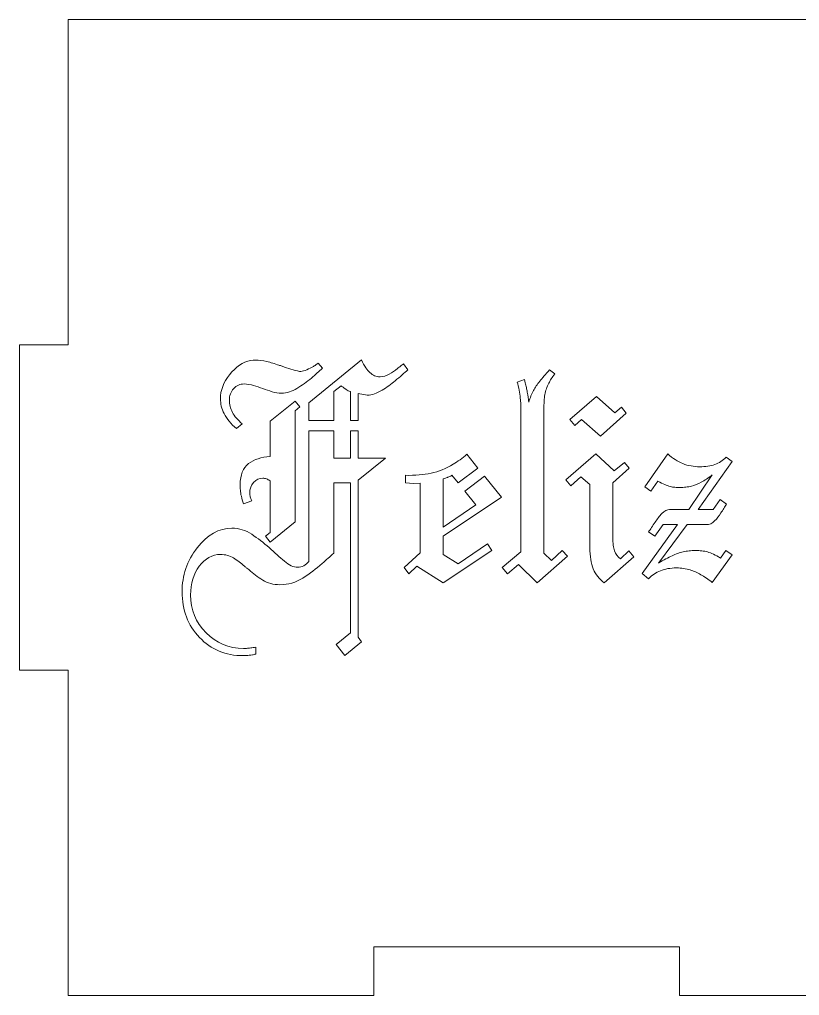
# Model space of a CAD drawing. Header units: millimetres. Extents: x -1990 to 1990, y -412 to 412.
# Drawn here: x -1879.9 to -1831.9, y -253.7 to -193.7 of the extents above; entities that cross this region are included whole.
import ezdxf

# ---------------------------------------------------------------- set-up
doc = ezdxf.new("R2010")
doc.units = ezdxf.units.MM
doc.header["$MEASUREMENT"] = 0
doc.layers.add('Camada 1', color=7, linetype='Continuous')

msp = doc.modelspace()

# ---------------------------------------------------------------- linework, layer by layer
at = {"layer": 'Camada 1', "color": 250, "lineweight": 9}
for points, knots in [([(-1779.8838, -253.6808), (-1779.8838, -253.6808), (-1779.8838, -233.6808), (-1779.8838, -233.6808), (-1779.8838, -233.6808), (-1779.8838, -233.6808), (-1782.8838, -233.6808), (-1782.8838, -233.6808), (-1782.8838, -233.6808), (-1782.8838, -233.6808), (-1782.8838, -213.6808), (-1782.8838, -213.6808), (-1782.8838, -213.6808), (-1782.8838, -213.6808), (-1779.8838, -213.6808), (-1779.8838, -213.6808), (-1779.8838, -213.6808), (-1779.8838, -213.6808), (-1779.8838, -193.6808), (-1779.8838, -193.6808), (-1779.8838, -193.6808), (-1779.8838, -193.6808), (-1876.8838, -193.6808), (-1876.8838, -193.6808), (-1876.8838, -193.6808), (-1876.8838, -193.6808), (-1876.8838, -213.6808), (-1876.8838, -213.6808), (-1876.8838, -213.6808), (-1876.8838, -213.6808), (-1879.8838, -213.6808), (-1879.8838, -213.6808), (-1879.8838, -213.6808), (-1879.8838, -213.6808), (-1879.8838, -233.6808), (-1879.8838, -233.6808), (-1879.8838, -233.6808), (-1879.8838, -233.6808), (-1876.8838, -233.6808), (-1876.8838, -233.6808), (-1876.8838, -233.6808), (-1876.8838, -233.6808), (-1876.8838, -253.6808), (-1876.8838, -253.6808), (-1876.8838, -253.6808), (-1876.8838, -253.6808), (-1858.0838, -253.6808), (-1858.0838, -253.6808), (-1858.0838, -253.6808), (-1858.0838, -253.6808), (-1858.0838, -250.6808), (-1858.0838, -250.6808), (-1858.0838, -250.6808), (-1858.0838, -250.6808), (-1839.2838, -250.6808), (-1839.2838, -250.6808), (-1839.2838, -250.6808), (-1839.2838, -250.6808), (-1839.2838, -253.6808), (-1839.2838, -253.6808), (-1839.2838, -253.6808), (-1839.2838, -253.6808), (-1820.4838, -253.6808), (-1820.4838, -253.6808), (-1820.4838, -253.6808), (-1820.4838, -253.6808), (-1820.4838, -250.6808), (-1820.4838, -250.6808), (-1820.4838, -250.6808), (-1820.4838, -250.6808), (-1801.6838, -250.6808), (-1801.6838, -250.6808), (-1801.6838, -250.6808), (-1801.6838, -250.6808), (-1801.6838, -253.6808), (-1801.6838, -253.6808), (-1801.6838, -253.6808), (-1801.6838, -253.6808), (-1779.8838, -253.6808), (-1779.8838, -253.6808)], [0, 0, 0, 0, 0.047619, 0.047619, 0.047619, 0.047619, 0.0952381, 0.0952381, 0.0952381, 0.0952381, 0.1428571, 0.1428571, 0.1428571, 0.1428571, 0.1904762, 0.1904762, 0.1904762, 0.1904762, 0.2380952, 0.2380952, 0.2380952, 0.2380952, 0.2857143, 0.2857143, 0.2857143, 0.2857143, 0.3333333, 0.3333333, 0.3333333, 0.3333333, 0.3809524, 0.3809524, 0.3809524, 0.3809524, 0.4285714, 0.4285714, 0.4285714, 0.4285714, 0.4761905, 0.4761905, 0.4761905, 0.4761905, 0.5238095, 0.5238095, 0.5238095, 0.5238095, 0.5714286, 0.5714286, 0.5714286, 0.5714286, 0.6190476, 0.6190476, 0.6190476, 0.6190476, 0.6666667, 0.6666667, 0.6666667, 0.6666667, 0.7142857, 0.7142857, 0.7142857, 0.7142857, 0.7619048, 0.7619048, 0.7619048, 0.7619048, 0.8095238, 0.8095238, 0.8095238, 0.8095238, 0.8571429, 0.8571429, 0.8571429, 0.8571429, 0.9047619, 0.9047619, 0.9047619, 0.9047619, 1, 1, 1, 1]), ([(-1866.5314, -218.834), (-1866.7064, -218.6859), (-1866.8579, -218.5344), (-1866.9858, -218.3796), (-1866.9858, -218.3796), (-1867.1136, -218.2249), (-1867.218, -218.0666), (-1867.2987, -217.9051), (-1867.2987, -217.9051), (-1867.3795, -217.7569), (-1867.4367, -217.6055), (-1867.4704, -217.4506), (-1867.4704, -217.4506), (-1867.504, -217.2959), (-1867.5209, -217.1377), (-1867.5209, -216.9761), (-1867.5209, -216.9761), (-1867.5209, -216.9491), (-1867.5209, -216.9222), (-1867.5209, -216.8954), (-1867.5209, -216.8954), (-1867.5209, -216.8683), (-1867.5209, -216.8414), (-1867.5209, -216.8146), (-1867.5209, -216.8146), (-1867.467, -216.2894), (-1867.2347, -215.8014), (-1866.8241, -215.3504), (-1866.8241, -215.3504), (-1866.4135, -214.8994), (-1865.9726, -214.6536), (-1865.5014, -214.6132), (-1865.5014, -214.6132), (-1865.4744, -214.6132), (-1865.451, -214.6132), (-1865.4308, -214.6132), (-1865.4308, -214.6132), (-1865.4106, -214.6132), (-1865.3936, -214.6132), (-1865.3802, -214.6132), (-1865.3802, -214.6132), (-1865.1513, -214.6132), (-1864.9158, -214.6436), (-1864.6735, -214.7042), (-1864.6735, -214.7042), (-1864.431, -214.7648), (-1864.1821, -214.8422), (-1863.9262, -214.9363), (-1863.9262, -214.9363), (-1863.8993, -214.9363), (-1863.869, -214.9431), (-1863.8354, -214.9566), (-1863.8354, -214.9566), (-1863.8017, -214.9701), (-1863.7647, -214.9835), (-1863.7243, -214.9969), (-1863.7243, -214.9969), (-1863.5493, -215.0643), (-1863.3708, -215.1249), (-1863.189, -215.1788), (-1863.189, -215.1788), (-1863.0073, -215.2326), (-1862.829, -215.2797), (-1862.6538, -215.3201), (-1862.6538, -215.3201), (-1862.5596, -215.3201), (-1862.4453, -215.2966), (-1862.3105, -215.2494), (-1862.3105, -215.2494), (-1862.176, -215.2022), (-1862.0346, -215.1384), (-1861.8865, -215.0577), (-1861.8865, -215.0577), (-1861.8327, -215.0306), (-1861.7721, -214.9937), (-1861.7047, -214.9465), (-1861.7047, -214.9465), (-1861.6374, -214.8994), (-1861.5769, -214.8556), (-1861.523, -214.8152), (-1861.523, -214.8152), (-1861.523, -214.8152), (-1861.2403, -215.1182), (-1861.2403, -215.1182), (-1861.2403, -215.1182), (-1861.348, -215.2124), (-1861.459, -215.31), (-1861.5735, -215.411), (-1861.5735, -215.411), (-1861.688, -215.5119), (-1861.8057, -215.6163), (-1861.9269, -215.724), (-1861.9269, -215.724), (-1862.2096, -215.9529), (-1862.5059, -216.1649), (-1862.8155, -216.3601), (-1862.8155, -216.3601), (-1863.1251, -216.5553), (-1863.4415, -216.6529), (-1863.7647, -216.6529), (-1863.7647, -216.6529), (-1863.9666, -216.6529), (-1864.1619, -216.6226), (-1864.3503, -216.5621), (-1864.3503, -216.5621), (-1864.5387, -216.5015), (-1864.7272, -216.4376), (-1864.9158, -216.3702), (-1864.9158, -216.3702), (-1865.1043, -216.303), (-1865.2927, -216.239), (-1865.4812, -216.1784), (-1865.4812, -216.1784), (-1865.6697, -216.1178), (-1865.8649, -216.0875), (-1866.0668, -216.0875), (-1866.0668, -216.0875), (-1866.3226, -216.0875), (-1866.5381, -216.185), (-1866.7131, -216.3804), (-1866.7131, -216.3804), (-1866.8881, -216.5755), (-1866.9756, -216.8078), (-1866.9756, -217.0771), (-1866.9756, -217.0771), (-1866.9756, -217.3464), (-1866.9117, -217.5988), (-1866.7838, -217.8344), (-1866.7838, -217.8344), (-1866.6559, -218.07), (-1866.4573, -218.3022), (-1866.1881, -218.5311), (-1866.1881, -218.5311), (-1866.1881, -218.5311), (-1866.5314, -218.834), (-1866.5314, -218.834)], [0, 0, 0, 0, 0.0285714, 0.0285714, 0.0285714, 0.0285714, 0.0571429, 0.0571429, 0.0571429, 0.0571429, 0.0857143, 0.0857143, 0.0857143, 0.0857143, 0.1142857, 0.1142857, 0.1142857, 0.1142857, 0.1428571, 0.1428571, 0.1428571, 0.1428571, 0.1714286, 0.1714286, 0.1714286, 0.1714286, 0.2, 0.2, 0.2, 0.2, 0.2285714, 0.2285714, 0.2285714, 0.2285714, 0.2571429, 0.2571429, 0.2571429, 0.2571429, 0.2857143, 0.2857143, 0.2857143, 0.2857143, 0.3142857, 0.3142857, 0.3142857, 0.3142857, 0.3428571, 0.3428571, 0.3428571, 0.3428571, 0.3714286, 0.3714286, 0.3714286, 0.3714286, 0.4, 0.4, 0.4, 0.4, 0.4285714, 0.4285714, 0.4285714, 0.4285714, 0.4571429, 0.4571429, 0.4571429, 0.4571429, 0.4857143, 0.4857143, 0.4857143, 0.4857143, 0.5142857, 0.5142857, 0.5142857, 0.5142857, 0.5428571, 0.5428571, 0.5428571, 0.5428571, 0.5714286, 0.5714286, 0.5714286, 0.5714286, 0.6, 0.6, 0.6, 0.6, 0.6285714, 0.6285714, 0.6285714, 0.6285714, 0.6571429, 0.6571429, 0.6571429, 0.6571429, 0.6857143, 0.6857143, 0.6857143, 0.6857143, 0.7142857, 0.7142857, 0.7142857, 0.7142857, 0.7428571, 0.7428571, 0.7428571, 0.7428571, 0.7714286, 0.7714286, 0.7714286, 0.7714286, 0.8, 0.8, 0.8, 0.8, 0.8285714, 0.8285714, 0.8285714, 0.8285714, 0.8571429, 0.8571429, 0.8571429, 0.8571429, 0.8857143, 0.8857143, 0.8857143, 0.8857143, 0.9142857, 0.9142857, 0.9142857, 0.9142857, 0.9428571, 0.9428571, 0.9428571, 0.9428571, 1, 1, 1, 1]), ([(-1862.0885, -218.3331), (-1862.0885, -218.3331), (-1862.0885, -217.2387), (-1862.0885, -217.2387), (-1862.0885, -217.2387), (-1862.0885, -217.2387), (-1858.8573, -214.5931), (-1858.8573, -214.5931), (-1858.8573, -214.5931), (-1858.763, -214.795), (-1858.6721, -214.96), (-1858.5847, -215.0879), (-1858.5847, -215.0879), (-1858.4971, -215.2158), (-1858.413, -215.3134), (-1858.3322, -215.3807), (-1858.3322, -215.3807), (-1858.2379, -215.475), (-1858.1403, -215.5423), (-1858.0393, -215.5826), (-1858.0393, -215.5826), (-1857.9383, -215.623), (-1857.8274, -215.6432), (-1857.706, -215.6432), (-1857.706, -215.6432), (-1857.5041, -215.6432), (-1857.3158, -215.5894), (-1857.1407, -215.4817), (-1857.1407, -215.4817), (-1856.9657, -215.374), (-1856.7973, -215.2595), (-1856.6358, -215.1384), (-1856.6358, -215.1384), (-1856.5685, -215.0845), (-1856.5045, -215.0341), (-1856.4439, -214.9869), (-1856.4439, -214.9869), (-1856.3834, -214.9397), (-1856.3262, -214.896), (-1856.2723, -214.8556), (-1856.2723, -214.8556), (-1856.2723, -214.8556), (-1855.9895, -215.2192), (-1855.9895, -215.2192), (-1855.9895, -215.2192), (-1856.0972, -215.3134), (-1856.2184, -215.4177), (-1856.3531, -215.5321), (-1856.3531, -215.5321), (-1856.4877, -215.6466), (-1856.6291, -215.7644), (-1856.7771, -215.8856), (-1856.7771, -215.8856), (-1856.8984, -215.9933), (-1857.0297, -216.0976), (-1857.171, -216.1986), (-1857.171, -216.1986), (-1857.3124, -216.2996), (-1857.4503, -216.3904), (-1857.5849, -216.4712), (-1857.5849, -216.4712), (-1857.7466, -216.5655), (-1857.9014, -216.6395), (-1858.0495, -216.6933), (-1858.0495, -216.6933), (-1858.1974, -216.7472), (-1858.3456, -216.7742), (-1858.4937, -216.7742), (-1858.4937, -216.7742), (-1858.4937, -216.7742), (-1859.0592, -216.6731), (-1859.0592, -216.6731), (-1859.0592, -216.6731), (-1859.0592, -216.6731), (-1859.0592, -218.3331), (-1859.0592, -218.3331), (-1859.0592, -218.3331), (-1859.0592, -218.3331), (-1859.5237, -218.3331), (-1859.5237, -218.3331), (-1859.5237, -218.3331), (-1859.5237, -218.3331), (-1859.5237, -216.5519), (-1859.5237, -216.5519), (-1859.5237, -216.5519), (-1859.5775, -216.5385), (-1859.6247, -216.5217), (-1859.6651, -216.5015), (-1859.6651, -216.5015), (-1859.7055, -216.4813), (-1859.7459, -216.4577), (-1859.7862, -216.4308), (-1859.7862, -216.4308), (-1859.7997, -216.4173), (-1859.8099, -216.4072), (-1859.8165, -216.4005), (-1859.8165, -216.4005), (-1859.8233, -216.3938), (-1859.8333, -216.3904), (-1859.8468, -216.3904), (-1859.8468, -216.3904), (-1859.8872, -216.3635), (-1859.9242, -216.3366), (-1859.9578, -216.3096), (-1859.9578, -216.3096), (-1859.9916, -216.2828), (-1860.0354, -216.249), (-1860.0892, -216.2086), (-1860.0892, -216.2086), (-1860.0892, -216.2086), (-1860.5536, -216.5519), (-1860.5536, -216.5519), (-1860.5536, -216.5519), (-1860.5536, -216.5519), (-1860.5536, -218.3331), (-1860.5536, -218.3331), (-1860.5536, -218.3331), (-1860.5536, -218.3331), (-1862.0885, -218.3331), (-1862.0885, -218.3331)], [0, 0, 0, 0, 0.0322581, 0.0322581, 0.0322581, 0.0322581, 0.0645161, 0.0645161, 0.0645161, 0.0645161, 0.0967742, 0.0967742, 0.0967742, 0.0967742, 0.1290323, 0.1290323, 0.1290323, 0.1290323, 0.1612903, 0.1612903, 0.1612903, 0.1612903, 0.1935484, 0.1935484, 0.1935484, 0.1935484, 0.2258065, 0.2258065, 0.2258065, 0.2258065, 0.2580645, 0.2580645, 0.2580645, 0.2580645, 0.2903226, 0.2903226, 0.2903226, 0.2903226, 0.3225806, 0.3225806, 0.3225806, 0.3225806, 0.3548387, 0.3548387, 0.3548387, 0.3548387, 0.3870968, 0.3870968, 0.3870968, 0.3870968, 0.4193548, 0.4193548, 0.4193548, 0.4193548, 0.4516129, 0.4516129, 0.4516129, 0.4516129, 0.483871, 0.483871, 0.483871, 0.483871, 0.516129, 0.516129, 0.516129, 0.516129, 0.5483871, 0.5483871, 0.5483871, 0.5483871, 0.5806452, 0.5806452, 0.5806452, 0.5806452, 0.6129032, 0.6129032, 0.6129032, 0.6129032, 0.6451613, 0.6451613, 0.6451613, 0.6451613, 0.6774194, 0.6774194, 0.6774194, 0.6774194, 0.7096774, 0.7096774, 0.7096774, 0.7096774, 0.7419355, 0.7419355, 0.7419355, 0.7419355, 0.7741935, 0.7741935, 0.7741935, 0.7741935, 0.8064516, 0.8064516, 0.8064516, 0.8064516, 0.8387097, 0.8387097, 0.8387097, 0.8387097, 0.8709677, 0.8709677, 0.8709677, 0.8709677, 0.9032258, 0.9032258, 0.9032258, 0.9032258, 0.9354839, 0.9354839, 0.9354839, 0.9354839, 1, 1, 1, 1]), ([(-1849.8705, -227.7602), (-1849.8705, -227.7602), (-1850.1936, -227.3765), (-1850.1936, -227.3765), (-1850.1936, -227.3765), (-1850.1936, -227.3765), (-1849.0425, -226.4071), (-1849.0425, -226.4071), (-1849.0425, -226.4071), (-1849.0425, -226.4071), (-1849.0425, -217.4607), (-1849.0425, -217.4607), (-1849.0425, -217.4607), (-1849.0425, -217.3935), (-1849.0459, -217.3161), (-1849.0526, -217.2285), (-1849.0526, -217.2285), (-1849.0594, -217.1411), (-1849.0694, -217.0569), (-1849.0828, -216.9761), (-1849.0828, -216.9761), (-1849.0963, -216.8011), (-1849.12, -216.6295), (-1849.1535, -216.4611), (-1849.1535, -216.4611), (-1849.1872, -216.2928), (-1849.2243, -216.1279), (-1849.2647, -215.9664), (-1849.2647, -215.9664), (-1849.2647, -215.9664), (-1848.8203, -215.8048), (-1848.8203, -215.8048), (-1848.8203, -215.8048), (-1848.7935, -215.9529), (-1848.7665, -216.0741), (-1848.7395, -216.1683), (-1848.7395, -216.1683), (-1848.7127, -216.2626), (-1848.6925, -216.3567), (-1848.6789, -216.4509), (-1848.6789, -216.4509), (-1848.6655, -216.4914), (-1848.6553, -216.5385), (-1848.6487, -216.5923), (-1848.6487, -216.5923), (-1848.642, -216.6463), (-1848.6319, -216.7001), (-1848.6184, -216.754), (-1848.6184, -216.754), (-1848.605, -216.8212), (-1848.5948, -216.8886), (-1848.5881, -216.9559), (-1848.5881, -216.9559), (-1848.5813, -217.0231), (-1848.5712, -217.1039), (-1848.5578, -217.1983), (-1848.5578, -217.1983), (-1848.5174, -217.0635), (-1848.4736, -216.939), (-1848.4266, -216.8246), (-1848.4266, -216.8246), (-1848.3794, -216.7102), (-1848.3289, -216.5991), (-1848.2751, -216.4914), (-1848.2751, -216.4914), (-1848.1673, -216.303), (-1848.0362, -216.111), (-1847.8812, -215.9159), (-1847.8812, -215.9159), (-1847.7265, -215.7207), (-1847.528, -215.4883), (-1847.2855, -215.2192), (-1847.2855, -215.2192), (-1847.2855, -215.2192), (-1846.9624, -215.4615), (-1846.9624, -215.4615), (-1846.9624, -215.4615), (-1847.0432, -215.5691), (-1847.1139, -215.6702), (-1847.1744, -215.7644), (-1847.1744, -215.7644), (-1847.235, -215.8586), (-1847.2855, -215.9529), (-1847.3258, -216.0471), (-1847.3258, -216.0471), (-1847.447, -216.2626), (-1847.528, -216.4914), (-1847.5683, -216.7338), (-1847.5683, -216.7338), (-1847.6087, -216.9761), (-1847.6289, -217.279), (-1847.6289, -217.6426), (-1847.6289, -217.6426), (-1847.6289, -217.6426), (-1847.6289, -226.4879), (-1847.6289, -226.4879), (-1847.6289, -226.4879), (-1847.6289, -226.4879), (-1847.1643, -226.9322), (-1847.1643, -226.9322), (-1847.1643, -226.9322), (-1847.1643, -226.9322), (-1846.4979, -226.3263), (-1846.4979, -226.3263), (-1846.4979, -226.3263), (-1846.4979, -226.3263), (-1846.1749, -226.6696), (-1846.1749, -226.6696), (-1846.1749, -226.6696), (-1846.1749, -226.6696), (-1848.0328, -228.3054), (-1848.0328, -228.3054), (-1848.0328, -228.3054), (-1848.0328, -228.3054), (-1849.184, -227.1947), (-1849.184, -227.1947), (-1849.184, -227.1947), (-1849.184, -227.1947), (-1849.8705, -227.7602), (-1849.8705, -227.7602)], [0, 0, 0, 0, 0.0322581, 0.0322581, 0.0322581, 0.0322581, 0.0645161, 0.0645161, 0.0645161, 0.0645161, 0.0967742, 0.0967742, 0.0967742, 0.0967742, 0.1290323, 0.1290323, 0.1290323, 0.1290323, 0.1612903, 0.1612903, 0.1612903, 0.1612903, 0.1935484, 0.1935484, 0.1935484, 0.1935484, 0.2258065, 0.2258065, 0.2258065, 0.2258065, 0.2580645, 0.2580645, 0.2580645, 0.2580645, 0.2903226, 0.2903226, 0.2903226, 0.2903226, 0.3225806, 0.3225806, 0.3225806, 0.3225806, 0.3548387, 0.3548387, 0.3548387, 0.3548387, 0.3870968, 0.3870968, 0.3870968, 0.3870968, 0.4193548, 0.4193548, 0.4193548, 0.4193548, 0.4516129, 0.4516129, 0.4516129, 0.4516129, 0.483871, 0.483871, 0.483871, 0.483871, 0.516129, 0.516129, 0.516129, 0.516129, 0.5483871, 0.5483871, 0.5483871, 0.5483871, 0.5806452, 0.5806452, 0.5806452, 0.5806452, 0.6129032, 0.6129032, 0.6129032, 0.6129032, 0.6451613, 0.6451613, 0.6451613, 0.6451613, 0.6774194, 0.6774194, 0.6774194, 0.6774194, 0.7096774, 0.7096774, 0.7096774, 0.7096774, 0.7419355, 0.7419355, 0.7419355, 0.7419355, 0.7741935, 0.7741935, 0.7741935, 0.7741935, 0.8064516, 0.8064516, 0.8064516, 0.8064516, 0.8387097, 0.8387097, 0.8387097, 0.8387097, 0.8709677, 0.8709677, 0.8709677, 0.8709677, 0.9032258, 0.9032258, 0.9032258, 0.9032258, 0.9354839, 0.9354839, 0.9354839, 0.9354839, 1, 1, 1, 1]), ([(-1864.7543, -225.4378), (-1864.7543, -225.4378), (-1864.4715, -225.2157), (-1864.4715, -225.2157), (-1864.4715, -225.2157), (-1864.4715, -225.2157), (-1864.4715, -222.0451), (-1864.4715, -222.0451), (-1864.4715, -222.0451), (-1864.5119, -222.0181), (-1864.5489, -221.9945), (-1864.5825, -221.9743), (-1864.5825, -221.9743), (-1864.6161, -221.9541), (-1864.6533, -221.9373), (-1864.6937, -221.9239), (-1864.6937, -221.9239), (-1864.734, -221.9103), (-1864.771, -221.9003), (-1864.8046, -221.8935), (-1864.8046, -221.8935), (-1864.8384, -221.8868), (-1864.8754, -221.8835), (-1864.9158, -221.8835), (-1864.9158, -221.8835), (-1865.1311, -221.8835), (-1865.3196, -221.9709), (-1865.4812, -222.146), (-1865.4812, -222.146), (-1865.6427, -222.321), (-1865.7235, -222.5365), (-1865.7235, -222.7923), (-1865.7235, -222.7923), (-1865.7235, -222.8192), (-1865.7235, -222.8461), (-1865.7235, -222.873), (-1865.7235, -222.873), (-1865.7235, -222.8999), (-1865.7169, -222.927), (-1865.7033, -222.9538), (-1865.7033, -222.9538), (-1865.7033, -222.9942), (-1865.6933, -223.0413), (-1865.6731, -223.0952), (-1865.6731, -223.0952), (-1865.6529, -223.149), (-1865.6293, -223.2096), (-1865.6024, -223.2769), (-1865.6024, -223.2769), (-1865.6024, -223.2769), (-1866.1072, -223.4587), (-1866.1072, -223.4587), (-1866.1072, -223.4587), (-1866.1611, -223.2837), (-1866.2049, -223.1289), (-1866.2386, -222.9942), (-1866.2386, -222.9942), (-1866.2722, -222.8596), (-1866.2891, -222.7317), (-1866.2891, -222.6105), (-1866.2891, -222.6105), (-1866.3025, -222.5567), (-1866.3093, -222.5027), (-1866.3093, -222.4489), (-1866.3093, -222.4489), (-1866.3093, -222.3951), (-1866.3093, -222.3412), (-1866.3093, -222.2874), (-1866.3093, -222.2874), (-1866.3093, -221.6814), (-1866.1375, -221.2474), (-1865.7943, -220.9848), (-1865.7943, -220.9848), (-1865.451, -220.7222), (-1865.01, -220.5775), (-1864.4715, -220.5506), (-1864.4715, -220.5506), (-1864.4715, -220.5506), (-1864.4715, -218.3694), (-1864.4715, -218.3694), (-1864.4715, -218.3694), (-1864.4715, -218.3694), (-1862.9367, -217.1377), (-1862.9367, -217.1377), (-1862.9367, -217.1377), (-1862.9367, -217.1377), (-1862.6336, -217.5011), (-1862.6336, -217.5011), (-1862.6336, -217.5011), (-1862.6336, -217.5011), (-1862.9367, -217.7435), (-1862.9367, -217.7435), (-1862.9367, -217.7435), (-1862.9367, -217.7435), (-1862.9367, -224.5694), (-1862.9367, -224.5694), (-1862.9367, -224.5694), (-1862.9367, -224.5694), (-1864.4715, -225.8215), (-1864.4715, -225.8215), (-1864.4715, -225.8215), (-1864.4715, -225.8215), (-1864.7543, -225.4378), (-1864.7543, -225.4378)], [0, 0, 0, 0, 0.037037, 0.037037, 0.037037, 0.037037, 0.0740741, 0.0740741, 0.0740741, 0.0740741, 0.1111111, 0.1111111, 0.1111111, 0.1111111, 0.1481481, 0.1481481, 0.1481481, 0.1481481, 0.1851852, 0.1851852, 0.1851852, 0.1851852, 0.2222222, 0.2222222, 0.2222222, 0.2222222, 0.2592593, 0.2592593, 0.2592593, 0.2592593, 0.2962963, 0.2962963, 0.2962963, 0.2962963, 0.3333333, 0.3333333, 0.3333333, 0.3333333, 0.3703704, 0.3703704, 0.3703704, 0.3703704, 0.4074074, 0.4074074, 0.4074074, 0.4074074, 0.4444444, 0.4444444, 0.4444444, 0.4444444, 0.4814815, 0.4814815, 0.4814815, 0.4814815, 0.5185185, 0.5185185, 0.5185185, 0.5185185, 0.5555556, 0.5555556, 0.5555556, 0.5555556, 0.5925926, 0.5925926, 0.5925926, 0.5925926, 0.6296296, 0.6296296, 0.6296296, 0.6296296, 0.6666667, 0.6666667, 0.6666667, 0.6666667, 0.7037037, 0.7037037, 0.7037037, 0.7037037, 0.7407407, 0.7407407, 0.7407407, 0.7407407, 0.7777778, 0.7777778, 0.7777778, 0.7777778, 0.8148148, 0.8148148, 0.8148148, 0.8148148, 0.8518519, 0.8518519, 0.8518519, 0.8518519, 0.8888889, 0.8888889, 0.8888889, 0.8888889, 0.9259259, 0.9259259, 0.9259259, 0.9259259, 1, 1, 1, 1]), ([(-1844.1554, -219.2985), (-1844.1554, -219.2985), (-1845.3064, -218.2685), (-1845.3064, -218.2685), (-1845.3064, -218.2685), (-1845.3064, -218.2685), (-1845.7304, -218.6321), (-1845.7304, -218.6321), (-1845.7304, -218.6321), (-1845.7304, -218.6321), (-1846.0335, -218.2685), (-1846.0335, -218.2685), (-1846.0335, -218.2685), (-1846.0335, -218.2685), (-1844.3977, -216.855), (-1844.3977, -216.855), (-1844.3977, -216.855), (-1844.3977, -216.855), (-1843.2667, -217.8647), (-1843.2667, -217.8647), (-1843.2667, -217.8647), (-1843.2667, -217.8647), (-1842.8629, -217.5213), (-1842.8629, -217.5213), (-1842.8629, -217.5213), (-1842.8629, -217.5213), (-1842.5599, -217.8848), (-1842.5599, -217.8848), (-1842.5599, -217.8848), (-1842.5599, -217.8848), (-1844.1554, -219.2985), (-1844.1554, -219.2985)], [0, 0, 0, 0, 0.1111111, 0.1111111, 0.1111111, 0.1111111, 0.2222222, 0.2222222, 0.2222222, 0.2222222, 0.3333333, 0.3333333, 0.3333333, 0.3333333, 0.4444444, 0.4444444, 0.4444444, 0.4444444, 0.5555556, 0.5555556, 0.5555556, 0.5555556, 0.6666667, 0.6666667, 0.6666667, 0.6666667, 0.7777778, 0.7777778, 0.7777778, 0.7777778, 1, 1, 1, 1]), ([(-1865.3399, -232.6877), (-1865.4206, -232.7147), (-1865.4946, -232.7349), (-1865.562, -232.7484), (-1865.562, -232.7484), (-1865.6293, -232.7618), (-1865.6967, -232.7686), (-1865.7639, -232.7686), (-1865.7639, -232.7686), (-1865.8178, -232.782), (-1865.875, -232.7888), (-1865.9356, -232.7888), (-1865.9356, -232.7888), (-1865.9962, -232.7888), (-1866.0602, -232.7888), (-1866.1274, -232.7888), (-1866.1274, -232.7888), (-1867.2045, -232.7888), (-1868.0998, -232.4151), (-1868.8134, -231.6679), (-1868.8134, -231.6679), (-1869.5269, -230.9206), (-1869.8838, -229.9884), (-1869.8838, -228.8709), (-1869.8838, -228.8709), (-1869.8838, -227.8612), (-1869.5741, -226.9557), (-1868.9548, -226.1547), (-1868.9548, -226.1547), (-1868.3353, -225.3536), (-1867.6218, -224.9531), (-1866.8141, -224.9531), (-1866.8141, -224.9531), (-1866.3832, -224.9531), (-1865.9794, -225.0776), (-1865.6024, -225.3267), (-1865.6024, -225.3267), (-1865.2255, -225.5757), (-1864.8686, -225.8484), (-1864.5321, -226.1446), (-1864.5321, -226.1446), (-1864.1955, -226.4543), (-1863.8824, -226.7336), (-1863.593, -226.9827), (-1863.593, -226.9827), (-1863.3036, -227.2318), (-1863.0309, -227.3563), (-1862.775, -227.3563), (-1862.775, -227.3563), (-1862.6404, -227.3563), (-1862.5159, -227.326), (-1862.4015, -227.2654), (-1862.4015, -227.2654), (-1862.287, -227.2048), (-1862.1826, -227.114), (-1862.0885, -226.9928), (-1862.0885, -226.9928), (-1862.0885, -226.9928), (-1862.0885, -218.9708), (-1862.0885, -218.9708), (-1862.0885, -218.9708), (-1862.0885, -218.9708), (-1860.5536, -218.9708), (-1860.5536, -218.9708), (-1860.5536, -218.9708), (-1860.5536, -218.9708), (-1860.5536, -220.6515), (-1860.5536, -220.6515), (-1860.5536, -220.6515), (-1860.5536, -220.6515), (-1859.5237, -220.6515), (-1859.5237, -220.6515), (-1859.5237, -220.6515), (-1859.5237, -220.6515), (-1859.5237, -218.9708), (-1859.5237, -218.9708), (-1859.5237, -218.9708), (-1859.5237, -218.9708), (-1859.0592, -218.9708), (-1859.0592, -218.9708), (-1859.0592, -218.9708), (-1859.0592, -218.9708), (-1859.0592, -220.6515), (-1859.0592, -220.6515), (-1859.0592, -220.6515), (-1859.0592, -220.6515), (-1857.3628, -220.6515), (-1857.3628, -220.6515), (-1857.3628, -220.6515), (-1857.3628, -220.6515), (-1859.0592, -222.0047), (-1859.0592, -222.0047), (-1859.0592, -222.0047), (-1859.0592, -222.0047), (-1859.0592, -231.6577), (-1859.0592, -231.6577), (-1859.0592, -231.6577), (-1859.0592, -231.6577), (-1858.8573, -231.9406), (-1858.8573, -231.9406), (-1858.8573, -231.9406), (-1858.8573, -231.9406), (-1859.867, -232.7888), (-1859.867, -232.7888), (-1859.867, -232.7888), (-1859.867, -232.7888), (-1860.4123, -232.1022), (-1860.4123, -232.1022), (-1860.4123, -232.1022), (-1860.4123, -232.1022), (-1859.5237, -231.3952), (-1859.5237, -231.3952), (-1859.5237, -231.3952), (-1859.5237, -231.3952), (-1859.5237, -222.1662), (-1859.5237, -222.1662), (-1859.5237, -222.1662), (-1859.5237, -222.1662), (-1860.5536, -222.1662), (-1860.5536, -222.1662), (-1860.5536, -222.1662), (-1860.5536, -222.1662), (-1860.5536, -226.4879), (-1860.5536, -226.4879), (-1860.5536, -226.4879), (-1860.6748, -226.5956), (-1860.7925, -226.6999), (-1860.9071, -226.801), (-1860.9071, -226.801), (-1861.0214, -226.9019), (-1861.1393, -227.0062), (-1861.2605, -227.114), (-1861.2605, -227.114), (-1861.6374, -227.4505), (-1862.038, -227.7534), (-1862.4621, -228.0227), (-1862.4621, -228.0227), (-1862.8861, -228.292), (-1863.354, -228.4265), (-1863.8656, -228.4265), (-1863.8656, -228.4265), (-1864.2695, -228.4265), (-1864.6229, -228.3324), (-1864.9258, -228.1439), (-1864.9258, -228.1439), (-1865.2287, -227.9555), (-1865.5148, -227.74), (-1865.7841, -227.4976), (-1865.7841, -227.4976), (-1865.8244, -227.4707), (-1865.8649, -227.4404), (-1865.9052, -227.4067), (-1865.9052, -227.4067), (-1865.9456, -227.3732), (-1865.9928, -227.3361), (-1866.0466, -227.2957), (-1866.0466, -227.2957), (-1866.2621, -227.0938), (-1866.4876, -226.9221), (-1866.7232, -226.7807), (-1866.7232, -226.7807), (-1866.9588, -226.6394), (-1867.2247, -226.5686), (-1867.5209, -226.5686), (-1867.5209, -226.5686), (-1868.0325, -226.5686), (-1868.4667, -226.8077), (-1868.8235, -227.2856), (-1868.8235, -227.2856), (-1869.1803, -227.7635), (-1869.3586, -228.3526), (-1869.3586, -229.0526), (-1869.3586, -229.0526), (-1869.3586, -229.9682), (-1869.0423, -230.7457), (-1868.4095, -231.3852), (-1868.4095, -231.3852), (-1867.7767, -232.0246), (-1867.0093, -232.3445), (-1866.1072, -232.3445), (-1866.1072, -232.3445), (-1866.0803, -232.3445), (-1866.05, -232.3445), (-1866.0164, -232.3445), (-1866.0164, -232.3445), (-1865.9828, -232.3445), (-1865.9524, -232.3445), (-1865.9255, -232.3445), (-1865.9255, -232.3445), (-1865.8447, -232.3309), (-1865.7573, -232.3208), (-1865.6629, -232.3141), (-1865.6629, -232.3141), (-1865.5687, -232.3074), (-1865.461, -232.2905), (-1865.3399, -232.2637), (-1865.3399, -232.2637), (-1865.3399, -232.2637), (-1865.3399, -232.6877), (-1865.3399, -232.6877)], [0, 0, 0, 0, 0.0196078, 0.0196078, 0.0196078, 0.0196078, 0.0392157, 0.0392157, 0.0392157, 0.0392157, 0.0588235, 0.0588235, 0.0588235, 0.0588235, 0.0784314, 0.0784314, 0.0784314, 0.0784314, 0.0980392, 0.0980392, 0.0980392, 0.0980392, 0.1176471, 0.1176471, 0.1176471, 0.1176471, 0.1372549, 0.1372549, 0.1372549, 0.1372549, 0.1568627, 0.1568627, 0.1568627, 0.1568627, 0.1764706, 0.1764706, 0.1764706, 0.1764706, 0.1960784, 0.1960784, 0.1960784, 0.1960784, 0.2156863, 0.2156863, 0.2156863, 0.2156863, 0.2352941, 0.2352941, 0.2352941, 0.2352941, 0.254902, 0.254902, 0.254902, 0.254902, 0.2745098, 0.2745098, 0.2745098, 0.2745098, 0.2941176, 0.2941176, 0.2941176, 0.2941176, 0.3137255, 0.3137255, 0.3137255, 0.3137255, 0.3333333, 0.3333333, 0.3333333, 0.3333333, 0.3529412, 0.3529412, 0.3529412, 0.3529412, 0.372549, 0.372549, 0.372549, 0.372549, 0.3921569, 0.3921569, 0.3921569, 0.3921569, 0.4117647, 0.4117647, 0.4117647, 0.4117647, 0.4313725, 0.4313725, 0.4313725, 0.4313725, 0.4509804, 0.4509804, 0.4509804, 0.4509804, 0.4705882, 0.4705882, 0.4705882, 0.4705882, 0.4901961, 0.4901961, 0.4901961, 0.4901961, 0.5098039, 0.5098039, 0.5098039, 0.5098039, 0.5294118, 0.5294118, 0.5294118, 0.5294118, 0.5490196, 0.5490196, 0.5490196, 0.5490196, 0.5686275, 0.5686275, 0.5686275, 0.5686275, 0.5882353, 0.5882353, 0.5882353, 0.5882353, 0.6078431, 0.6078431, 0.6078431, 0.6078431, 0.627451, 0.627451, 0.627451, 0.627451, 0.6470588, 0.6470588, 0.6470588, 0.6470588, 0.6666667, 0.6666667, 0.6666667, 0.6666667, 0.6862745, 0.6862745, 0.6862745, 0.6862745, 0.7058824, 0.7058824, 0.7058824, 0.7058824, 0.7254902, 0.7254902, 0.7254902, 0.7254902, 0.745098, 0.745098, 0.745098, 0.745098, 0.7647059, 0.7647059, 0.7647059, 0.7647059, 0.7843137, 0.7843137, 0.7843137, 0.7843137, 0.8039216, 0.8039216, 0.8039216, 0.8039216, 0.8235294, 0.8235294, 0.8235294, 0.8235294, 0.8431373, 0.8431373, 0.8431373, 0.8431373, 0.8627451, 0.8627451, 0.8627451, 0.8627451, 0.8823529, 0.8823529, 0.8823529, 0.8823529, 0.9019608, 0.9019608, 0.9019608, 0.9019608, 0.9215686, 0.9215686, 0.9215686, 0.9215686, 0.9411765, 0.9411765, 0.9411765, 0.9411765, 0.9607843, 0.9607843, 0.9607843, 0.9607843, 1, 1, 1, 1]), ([(-1855.9289, -227.7602), (-1855.9289, -227.7602), (-1856.2318, -227.3765), (-1856.2318, -227.3765), (-1856.2318, -227.3765), (-1856.2318, -227.3765), (-1855.2423, -226.4677), (-1855.2423, -226.4677), (-1855.2423, -226.4677), (-1855.2423, -226.4677), (-1855.2423, -222.1864), (-1855.2423, -222.1864), (-1855.2423, -222.1864), (-1855.2423, -222.1864), (-1855.6462, -222.2066), (-1855.6462, -222.2066), (-1855.6462, -222.2066), (-1855.6462, -222.2066), (-1856.151, -222.1662), (-1856.151, -222.1662), (-1856.151, -222.1662), (-1856.151, -222.1662), (-1856.151, -221.7016), (-1856.151, -221.7016), (-1856.151, -221.7016), (-1855.5586, -221.7152), (-1855.0302, -221.6714), (-1854.5658, -221.5704), (-1854.5658, -221.5704), (-1854.1013, -221.4695), (-1853.6469, -221.2843), (-1853.2026, -221.0151), (-1853.2026, -221.0151), (-1853.0679, -220.9343), (-1852.93, -220.8434), (-1852.7886, -220.7424), (-1852.7886, -220.7424), (-1852.6473, -220.6414), (-1852.5093, -220.5304), (-1852.3746, -220.4093), (-1852.3746, -220.4093), (-1852.3746, -220.4093), (-1851.6904, -221.2549), (-1851.6904, -221.2549), (-1851.6904, -221.2549), (-1851.6904, -221.2549), (-1852.9005, -222.1737), (-1852.9005, -222.1737), (-1852.9005, -222.1737), (-1852.9005, -222.1737), (-1853.2834, -221.7016), (-1853.2834, -221.7016), (-1853.2834, -221.7016), (-1853.3372, -221.742), (-1853.3844, -221.769), (-1853.4248, -221.7826), (-1853.4248, -221.7826), (-1853.4652, -221.7959), (-1853.4988, -221.8094), (-1853.5257, -221.8229), (-1853.5257, -221.8229), (-1853.5391, -221.8229), (-1853.5494, -221.8262), (-1853.556, -221.833), (-1853.556, -221.833), (-1853.5628, -221.8397), (-1853.5729, -221.8431), (-1853.5863, -221.8431), (-1853.5863, -221.8431), (-1853.6133, -221.8565), (-1853.6469, -221.87), (-1853.6873, -221.8835), (-1853.6873, -221.8835), (-1853.7277, -221.8969), (-1853.7748, -221.9103), (-1853.8287, -221.9239), (-1853.8287, -221.9239), (-1853.8287, -221.9239), (-1853.8287, -224.8925), (-1853.8287, -224.8925), (-1853.8287, -224.8925), (-1853.8287, -224.8925), (-1851.8092, -223.5193), (-1851.8092, -223.5193), (-1851.8092, -223.5193), (-1851.8092, -223.5193), (-1852.4987, -222.6691), (-1852.4987, -222.6691), (-1852.4987, -222.6691), (-1852.4987, -222.6691), (-1851.2891, -221.7507), (-1851.2891, -221.7507), (-1851.2891, -221.7507), (-1851.2891, -221.7507), (-1850.2339, -223.0548), (-1850.2339, -223.0548), (-1850.2339, -223.0548), (-1850.2339, -223.0548), (-1853.8287, -225.4378), (-1853.8287, -225.4378), (-1853.8287, -225.4378), (-1853.8287, -225.4378), (-1853.8287, -226.5686), (-1853.8287, -226.5686), (-1853.8287, -226.5686), (-1853.8287, -226.5686), (-1852.8996, -227.1342), (-1852.8996, -227.1342), (-1852.8996, -227.1342), (-1852.8996, -227.1342), (-1851.1022, -225.9224), (-1851.1022, -225.9224), (-1851.1022, -225.9224), (-1851.1022, -225.9224), (-1850.8397, -226.3263), (-1850.8397, -226.3263), (-1850.8397, -226.3263), (-1850.8397, -226.3263), (-1853.8287, -228.3054), (-1853.8287, -228.3054), (-1853.8287, -228.3054), (-1853.8287, -228.3054), (-1855.4443, -227.2957), (-1855.4443, -227.2957), (-1855.4443, -227.2957), (-1855.4443, -227.2957), (-1855.9289, -227.7602), (-1855.9289, -227.7602)], [0, 0, 0, 0, 0.030303, 0.030303, 0.030303, 0.030303, 0.0606061, 0.0606061, 0.0606061, 0.0606061, 0.0909091, 0.0909091, 0.0909091, 0.0909091, 0.1212121, 0.1212121, 0.1212121, 0.1212121, 0.1515152, 0.1515152, 0.1515152, 0.1515152, 0.1818182, 0.1818182, 0.1818182, 0.1818182, 0.2121212, 0.2121212, 0.2121212, 0.2121212, 0.2424242, 0.2424242, 0.2424242, 0.2424242, 0.2727273, 0.2727273, 0.2727273, 0.2727273, 0.3030303, 0.3030303, 0.3030303, 0.3030303, 0.3333333, 0.3333333, 0.3333333, 0.3333333, 0.3636364, 0.3636364, 0.3636364, 0.3636364, 0.3939394, 0.3939394, 0.3939394, 0.3939394, 0.4242424, 0.4242424, 0.4242424, 0.4242424, 0.4545455, 0.4545455, 0.4545455, 0.4545455, 0.4848485, 0.4848485, 0.4848485, 0.4848485, 0.5151515, 0.5151515, 0.5151515, 0.5151515, 0.5454545, 0.5454545, 0.5454545, 0.5454545, 0.5757576, 0.5757576, 0.5757576, 0.5757576, 0.6060606, 0.6060606, 0.6060606, 0.6060606, 0.6363636, 0.6363636, 0.6363636, 0.6363636, 0.6666667, 0.6666667, 0.6666667, 0.6666667, 0.6969697, 0.6969697, 0.6969697, 0.6969697, 0.7272727, 0.7272727, 0.7272727, 0.7272727, 0.7575758, 0.7575758, 0.7575758, 0.7575758, 0.7878788, 0.7878788, 0.7878788, 0.7878788, 0.8181818, 0.8181818, 0.8181818, 0.8181818, 0.8484848, 0.8484848, 0.8484848, 0.8484848, 0.8787879, 0.8787879, 0.8787879, 0.8787879, 0.9090909, 0.9090909, 0.9090909, 0.9090909, 0.9393939, 0.9393939, 0.9393939, 0.9393939, 1, 1, 1, 1]), ([(-1843.9129, -228.3054), (-1844.2226, -228.09), (-1844.4481, -227.8073), (-1844.5895, -227.4572), (-1844.5895, -227.4572), (-1844.7308, -227.1072), (-1844.8015, -226.6764), (-1844.8015, -226.1648), (-1844.8015, -226.1648), (-1844.8015, -226.1648), (-1844.8015, -222.2672), (-1844.8015, -222.2672), (-1844.8015, -222.2672), (-1844.8015, -222.2672), (-1845.3468, -221.8027), (-1845.3468, -221.8027), (-1845.3468, -221.8027), (-1845.3468, -221.8027), (-1845.9729, -222.348), (-1845.9729, -222.348), (-1845.9729, -222.348), (-1845.9729, -222.348), (-1846.2758, -221.9845), (-1846.2758, -221.9845), (-1846.2758, -221.9845), (-1846.2758, -221.9845), (-1844.4381, -220.389), (-1844.4381, -220.389), (-1844.4381, -220.389), (-1844.4381, -220.389), (-1843.3071, -221.419), (-1843.3071, -221.419), (-1843.3071, -221.419), (-1843.3071, -221.419), (-1842.6811, -220.9141), (-1842.6811, -220.9141), (-1842.6811, -220.9141), (-1842.6811, -220.9141), (-1842.378, -221.2574), (-1842.378, -221.2574), (-1842.378, -221.2574), (-1842.378, -221.2574), (-1843.3879, -222.1662), (-1843.3879, -222.1662), (-1843.3879, -222.1662), (-1843.3879, -222.1662), (-1843.3879, -225.5186), (-1843.3879, -225.5186), (-1843.3879, -225.5186), (-1843.3879, -225.8821), (-1843.3543, -226.158), (-1843.2869, -226.3465), (-1843.2869, -226.3465), (-1843.2195, -226.5351), (-1843.0984, -226.6966), (-1842.9234, -226.8313), (-1842.9234, -226.8313), (-1842.9234, -226.8313), (-1842.3984, -226.3465), (-1842.3984, -226.3465), (-1842.3984, -226.3465), (-1842.3984, -226.3465), (-1842.0954, -226.71), (-1842.0954, -226.71), (-1842.0954, -226.71), (-1842.0954, -226.71), (-1843.9129, -228.3054), (-1843.9129, -228.3054)], [0, 0, 0, 0, 0.0555556, 0.0555556, 0.0555556, 0.0555556, 0.1111111, 0.1111111, 0.1111111, 0.1111111, 0.1666667, 0.1666667, 0.1666667, 0.1666667, 0.2222222, 0.2222222, 0.2222222, 0.2222222, 0.2777778, 0.2777778, 0.2777778, 0.2777778, 0.3333333, 0.3333333, 0.3333333, 0.3333333, 0.3888889, 0.3888889, 0.3888889, 0.3888889, 0.4444444, 0.4444444, 0.4444444, 0.4444444, 0.5, 0.5, 0.5, 0.5, 0.5555556, 0.5555556, 0.5555556, 0.5555556, 0.6111111, 0.6111111, 0.6111111, 0.6111111, 0.6666667, 0.6666667, 0.6666667, 0.6666667, 0.7222222, 0.7222222, 0.7222222, 0.7222222, 0.7777778, 0.7777778, 0.7777778, 0.7777778, 0.8333333, 0.8333333, 0.8333333, 0.8333333, 0.8888889, 0.8888889, 0.8888889, 0.8888889, 1, 1, 1, 1]), ([(-1841.1867, -228.0631), (-1841.1867, -228.0631), (-1841.5906, -227.74), (-1841.5906, -227.74), (-1841.5906, -227.74), (-1841.5906, -227.74), (-1839.4095, -224.7309), (-1839.4095, -224.7309), (-1839.4095, -224.7309), (-1839.4095, -224.7309), (-1840.298, -224.7309), (-1840.298, -224.7309), (-1840.298, -224.7309), (-1840.298, -224.7309), (-1840.803, -225.4378), (-1840.803, -225.4378), (-1840.803, -225.4378), (-1840.803, -225.4378), (-1841.1867, -225.1753), (-1841.1867, -225.1753), (-1841.1867, -225.1753), (-1841.1329, -225.1079), (-1841.0721, -225.0204), (-1841.0049, -224.9127), (-1841.0049, -224.9127), (-1840.9376, -224.805), (-1840.8636, -224.6973), (-1840.7828, -224.5895), (-1840.7828, -224.5895), (-1840.6617, -224.3876), (-1840.5235, -224.2059), (-1840.3688, -224.0443), (-1840.3688, -224.0443), (-1840.2138, -223.8828), (-1840.0557, -223.802), (-1839.8942, -223.802), (-1839.8942, -223.802), (-1839.8942, -223.802), (-1838.7228, -223.802), (-1838.7228, -223.802), (-1838.7228, -223.802), (-1838.7228, -223.802), (-1837.2689, -221.6814), (-1837.2689, -221.6814), (-1837.2689, -221.6814), (-1837.5246, -221.87), (-1837.7535, -222.0181), (-1837.9554, -222.1258), (-1837.9554, -222.1258), (-1838.1574, -222.2334), (-1838.3527, -222.3143), (-1838.541, -222.3682), (-1838.541, -222.3682), (-1838.6622, -222.3951), (-1838.7801, -222.4153), (-1838.8945, -222.4287), (-1838.8945, -222.4287), (-1839.0089, -222.4422), (-1839.1335, -222.4489), (-1839.2682, -222.4489), (-1839.2682, -222.4489), (-1839.3758, -222.4489), (-1839.4769, -222.4456), (-1839.5711, -222.4388), (-1839.5711, -222.4388), (-1839.6653, -222.4321), (-1839.7596, -222.4153), (-1839.8538, -222.3883), (-1839.8538, -222.3883), (-1839.9615, -222.3614), (-1840.0759, -222.321), (-1840.197, -222.2672), (-1840.197, -222.2672), (-1840.3182, -222.2132), (-1840.4595, -222.146), (-1840.6213, -222.0652), (-1840.6213, -222.0652), (-1840.6213, -222.0652), (-1841.0453, -222.6711), (-1841.0453, -222.6711), (-1841.0453, -222.6711), (-1841.0453, -222.6711), (-1841.429, -222.4085), (-1841.429, -222.4085), (-1841.429, -222.4085), (-1841.429, -222.4085), (-1840.0153, -220.389), (-1840.0153, -220.389), (-1840.0153, -220.389), (-1839.7057, -220.6584), (-1839.3927, -220.8569), (-1839.0763, -220.9848), (-1839.0763, -220.9848), (-1838.76, -221.1126), (-1838.4133, -221.1766), (-1838.0362, -221.1766), (-1838.0362, -221.1766), (-1837.6862, -221.1766), (-1837.3799, -221.1294), (-1837.1173, -221.0353), (-1837.1173, -221.0353), (-1836.8548, -220.9411), (-1836.6225, -220.7929), (-1836.4206, -220.591), (-1836.4206, -220.591), (-1836.4206, -220.591), (-1836.0572, -220.8535), (-1836.0572, -220.8535), (-1836.0572, -220.8535), (-1836.0572, -220.8535), (-1838.1372, -223.802), (-1838.1372, -223.802), (-1838.1372, -223.802), (-1838.1372, -223.802), (-1837.2083, -223.802), (-1837.2083, -223.802), (-1837.2083, -223.802), (-1837.2083, -223.802), (-1836.7841, -223.1961), (-1836.7841, -223.1961), (-1836.7841, -223.1961), (-1836.7841, -223.1961), (-1836.4005, -223.4789), (-1836.4005, -223.4789), (-1836.4005, -223.4789), (-1836.4542, -223.5597), (-1836.5082, -223.6471), (-1836.562, -223.738), (-1836.562, -223.738), (-1836.6158, -223.8322), (-1836.6765, -223.9231), (-1836.7438, -224.014), (-1836.7438, -224.014), (-1836.8514, -224.1957), (-1836.9794, -224.3607), (-1837.1274, -224.5088), (-1837.1274, -224.5088), (-1837.2756, -224.6569), (-1837.4438, -224.7309), (-1837.6323, -224.7309), (-1837.6323, -224.7309), (-1837.6323, -224.7309), (-1838.8238, -224.7309), (-1838.8238, -224.7309), (-1838.8238, -224.7309), (-1838.8238, -224.7309), (-1840.5809, -227.0938), (-1840.5809, -227.0938), (-1840.5809, -227.0938), (-1840.2576, -226.9087), (-1839.9783, -226.7639), (-1839.7428, -226.6494), (-1839.7428, -226.6494), (-1839.5072, -226.5384), (-1839.2816, -226.4576), (-1839.0663, -226.4037), (-1839.0663, -226.4037), (-1838.9451, -226.3803), (-1838.8238, -226.36), (-1838.7026, -226.3465), (-1838.7026, -226.3465), (-1838.5815, -226.3331), (-1838.4537, -226.3263), (-1838.319, -226.3263), (-1838.319, -226.3263), (-1838.1708, -226.3263), (-1838.0362, -226.3331), (-1837.9151, -226.3465), (-1837.9151, -226.3465), (-1837.7939, -226.36), (-1837.6794, -226.3803), (-1837.5718, -226.4071), (-1837.5718, -226.4071), (-1837.4506, -226.4475), (-1837.3261, -226.498), (-1837.1981, -226.5586), (-1837.1981, -226.5586), (-1837.0703, -226.6191), (-1836.9255, -226.6966), (-1836.764, -226.7907), (-1836.764, -226.7907), (-1836.764, -226.7907), (-1836.4408, -226.3263), (-1836.4408, -226.3263), (-1836.4408, -226.3263), (-1836.4408, -226.3263), (-1836.0572, -226.5822), (-1836.0572, -226.5822), (-1836.0572, -226.5822), (-1836.0572, -226.5822), (-1837.2689, -228.2852), (-1837.2689, -228.2852), (-1837.2689, -228.2852), (-1837.5246, -228.0968), (-1837.7601, -227.9385), (-1837.9756, -227.8107), (-1837.9756, -227.8107), (-1838.191, -227.6828), (-1838.4065, -227.5852), (-1838.6218, -227.5178), (-1838.6218, -227.5178), (-1838.7566, -227.4775), (-1838.8945, -227.4471), (-1839.0359, -227.4269), (-1839.0359, -227.4269), (-1839.1773, -227.4067), (-1839.322, -227.3967), (-1839.4701, -227.3967), (-1839.4701, -227.3967), (-1839.847, -227.3967), (-1840.1769, -227.4539), (-1840.4595, -227.5683), (-1840.4595, -227.5683), (-1840.7424, -227.6828), (-1840.9847, -227.8477), (-1841.1867, -228.0631)], [0, 0, 0, 0, 0.0181818, 0.0181818, 0.0181818, 0.0181818, 0.0363636, 0.0363636, 0.0363636, 0.0363636, 0.0545455, 0.0545455, 0.0545455, 0.0545455, 0.0727273, 0.0727273, 0.0727273, 0.0727273, 0.0909091, 0.0909091, 0.0909091, 0.0909091, 0.1090909, 0.1090909, 0.1090909, 0.1090909, 0.1272727, 0.1272727, 0.1272727, 0.1272727, 0.1454545, 0.1454545, 0.1454545, 0.1454545, 0.1636364, 0.1636364, 0.1636364, 0.1636364, 0.1818182, 0.1818182, 0.1818182, 0.1818182, 0.2, 0.2, 0.2, 0.2, 0.2181818, 0.2181818, 0.2181818, 0.2181818, 0.2363636, 0.2363636, 0.2363636, 0.2363636, 0.2545455, 0.2545455, 0.2545455, 0.2545455, 0.2727273, 0.2727273, 0.2727273, 0.2727273, 0.2909091, 0.2909091, 0.2909091, 0.2909091, 0.3090909, 0.3090909, 0.3090909, 0.3090909, 0.3272727, 0.3272727, 0.3272727, 0.3272727, 0.3454545, 0.3454545, 0.3454545, 0.3454545, 0.3636364, 0.3636364, 0.3636364, 0.3636364, 0.3818182, 0.3818182, 0.3818182, 0.3818182, 0.4, 0.4, 0.4, 0.4, 0.4181818, 0.4181818, 0.4181818, 0.4181818, 0.4363636, 0.4363636, 0.4363636, 0.4363636, 0.4545455, 0.4545455, 0.4545455, 0.4545455, 0.4727273, 0.4727273, 0.4727273, 0.4727273, 0.4909091, 0.4909091, 0.4909091, 0.4909091, 0.5090909, 0.5090909, 0.5090909, 0.5090909, 0.5272727, 0.5272727, 0.5272727, 0.5272727, 0.5454545, 0.5454545, 0.5454545, 0.5454545, 0.5636364, 0.5636364, 0.5636364, 0.5636364, 0.5818182, 0.5818182, 0.5818182, 0.5818182, 0.6, 0.6, 0.6, 0.6, 0.6181818, 0.6181818, 0.6181818, 0.6181818, 0.6363636, 0.6363636, 0.6363636, 0.6363636, 0.6545455, 0.6545455, 0.6545455, 0.6545455, 0.6727273, 0.6727273, 0.6727273, 0.6727273, 0.6909091, 0.6909091, 0.6909091, 0.6909091, 0.7090909, 0.7090909, 0.7090909, 0.7090909, 0.7272727, 0.7272727, 0.7272727, 0.7272727, 0.7454545, 0.7454545, 0.7454545, 0.7454545, 0.7636364, 0.7636364, 0.7636364, 0.7636364, 0.7818182, 0.7818182, 0.7818182, 0.7818182, 0.8, 0.8, 0.8, 0.8, 0.8181818, 0.8181818, 0.8181818, 0.8181818, 0.8363636, 0.8363636, 0.8363636, 0.8363636, 0.8545455, 0.8545455, 0.8545455, 0.8545455, 0.8727273, 0.8727273, 0.8727273, 0.8727273, 0.8909091, 0.8909091, 0.8909091, 0.8909091, 0.9090909, 0.9090909, 0.9090909, 0.9090909, 0.9272727, 0.9272727, 0.9272727, 0.9272727, 0.9454545, 0.9454545, 0.9454545, 0.9454545, 0.9636364, 0.9636364, 0.9636364, 0.9636364, 1, 1, 1, 1])]:
    msp.add_open_spline(points, degree=3, knots=knots, dxfattribs=at)

doc.saveas('drawing.dxf')
